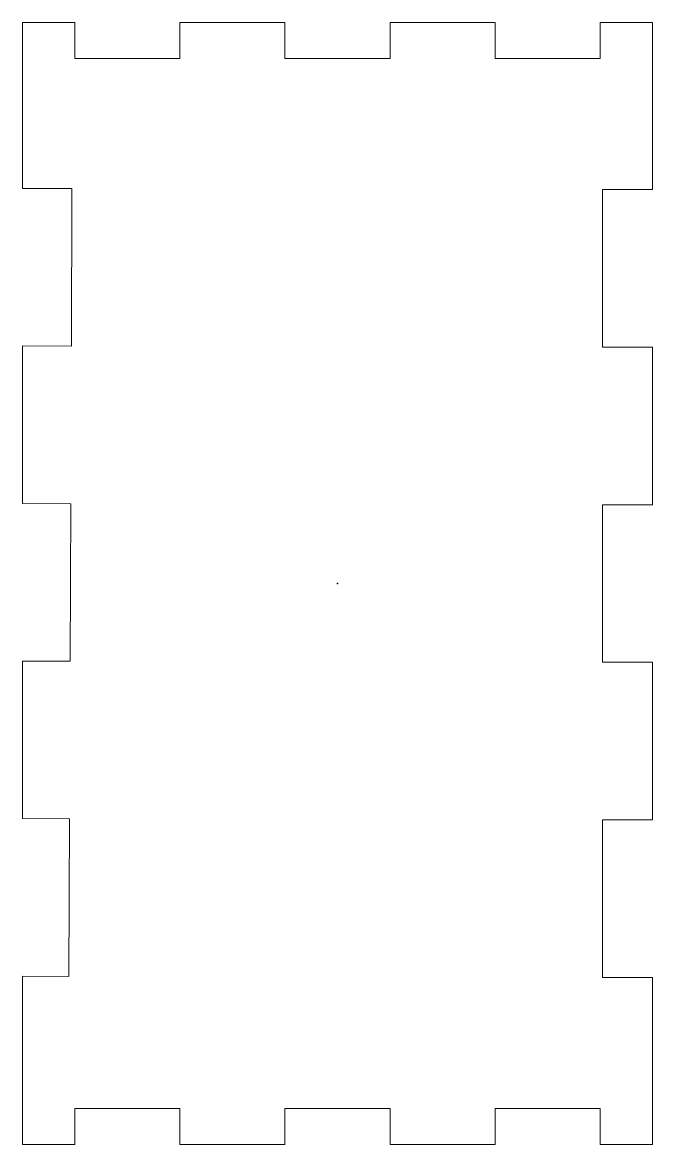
# Model space of a CAD drawing. Header units: inches. Extents: x -1.5 to 1.5, y -2.67 to 2.67.
import ezdxf

# ---------------------------------------------------------------- set-up
doc = ezdxf.new("R2010")
doc.units = ezdxf.units.IN
doc.header["$MEASUREMENT"] = 0
doc.header["$PDSIZE"] = -1

msp = doc.modelspace()

# ---------------------------------------------------------------- linework, layer by layer
at = {"color": 7, "linetype": 'Continuous', "lineweight": 15}
for p, q in [((-1.25, 2.671), (-1.5, 2.671)), ((-1.5, 2.671), (-1.5, 1.8807)), ((-1.25, 2.671), (-1.25, 2.5)), ((-0.75, 2.5), (-0.75, 2.671)), ((-0.25, 2.671), (-0.75, 2.671)), ((-0.25, 2.671), (-0.25, 2.5)), ((0.25, 2.5), (0.25, 2.671)), ((0.75, 2.671), (0.25, 2.671)), ((0.75, 2.671), (0.75, 2.5)), ((1.25, 2.5), (1.25, 2.671)), ((1.5, 2.671), (1.25, 2.671)), ((1.5, 1.875), (1.5, 2.671)), ((-1.25, 2.5), (-0.75, 2.5)), ((-0.25, 2.5), (0.25, 2.5)), ((0.75, 2.5), (1.25, 2.5)), ((-1.2644, 1.8798), (-1.5, 1.8807)), ((-1.2672, 1.1298), (-1.2644, 1.8798)), ((1.5, 1.875), (1.262, 1.875)), ((1.262, 1.875), (1.262, 1.125)), ((-1.5, 1.1307), (-1.2672, 1.1298)), ((-1.5, 1.1307), (-1.5, 0.3807)), ((1.262, 1.125), (1.5, 1.125)), ((1.5, 0.375), (1.5, 1.125)), ((-1.2701, 0.3798), (-1.5, 0.3807)), ((-1.2729, -0.3702), (-1.2701, 0.3798)), ((1.5, 0.375), (1.262, 0.375)), ((1.262, 0.375), (1.262, -0.375)), ((-1.5, -0.3693), (-1.2729, -0.3702)), ((-1.5, -0.3693), (-1.5, -1.1193)), ((1.262, -0.375), (1.5, -0.375)), ((1.5, -1.125), (1.5, -0.375)), ((-1.2758, -1.1202), (-1.5, -1.1193)), ((-1.2787, -1.8702), (-1.2758, -1.1202)), ((1.5, -1.125), (1.262, -1.125)), ((1.262, -1.125), (1.262, -1.875)), ((-1.5, -1.8693), (-1.2787, -1.8702)), ((-1.5, -1.8693), (-1.5, -2.671)), ((1.262, -1.875), (1.5, -1.875)), ((1.5, -2.671), (1.5, -1.875)), ((-0.75, -2.5), (-1.25, -2.5)), ((-1.25, -2.5), (-1.25, -2.671)), ((-0.75, -2.671), (-0.75, -2.5)), ((0.25, -2.5), (-0.25, -2.5)), ((-0.25, -2.5), (-0.25, -2.671)), ((0.25, -2.671), (0.25, -2.5)), ((1.25, -2.5), (0.75, -2.5)), ((0.75, -2.5), (0.75, -2.671)), ((1.25, -2.671), (1.25, -2.5)), ((-1.5, -2.671), (-1.25, -2.671)), ((-0.75, -2.671), (-0.25, -2.671)), ((0.25, -2.671), (0.75, -2.671)), ((1.25, -2.671), (1.5, -2.671))]:
    msp.add_line(p, q, dxfattribs=at)
at = {"color": 7, "linetype": 'Continuous'}
msp.add_point((0, 0), dxfattribs=at)

doc.saveas('drawing.dxf')
